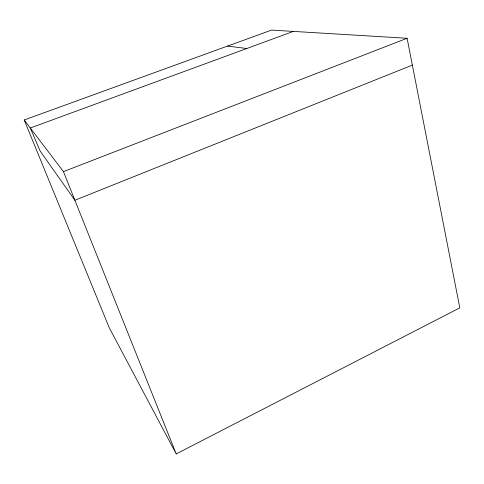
<?xml version="1.0" encoding="UTF-8"?>
<svg xmlns="http://www.w3.org/2000/svg" width="484" height="484" viewBox="0 0 484 484"><rect width="100%" height="100%" fill="white"/><g stroke="black" fill="none" stroke-linecap="round" stroke-linejoin="round"><path stroke-width="0.73" d="M176.206 453.913L459.8 307.842L407.111 38.278L271.554 30.087L24.2 119.984L109.299 327.837L176.206 453.913L63.452 171.632L24.2 119.984M412.356 65.116L74.881 200.249L40.136 151.014L30.298 128.006L293.364 31.406M63.452 171.632L407.111 38.278M227.547 46.083L246.81 48.503"/></g></svg>
